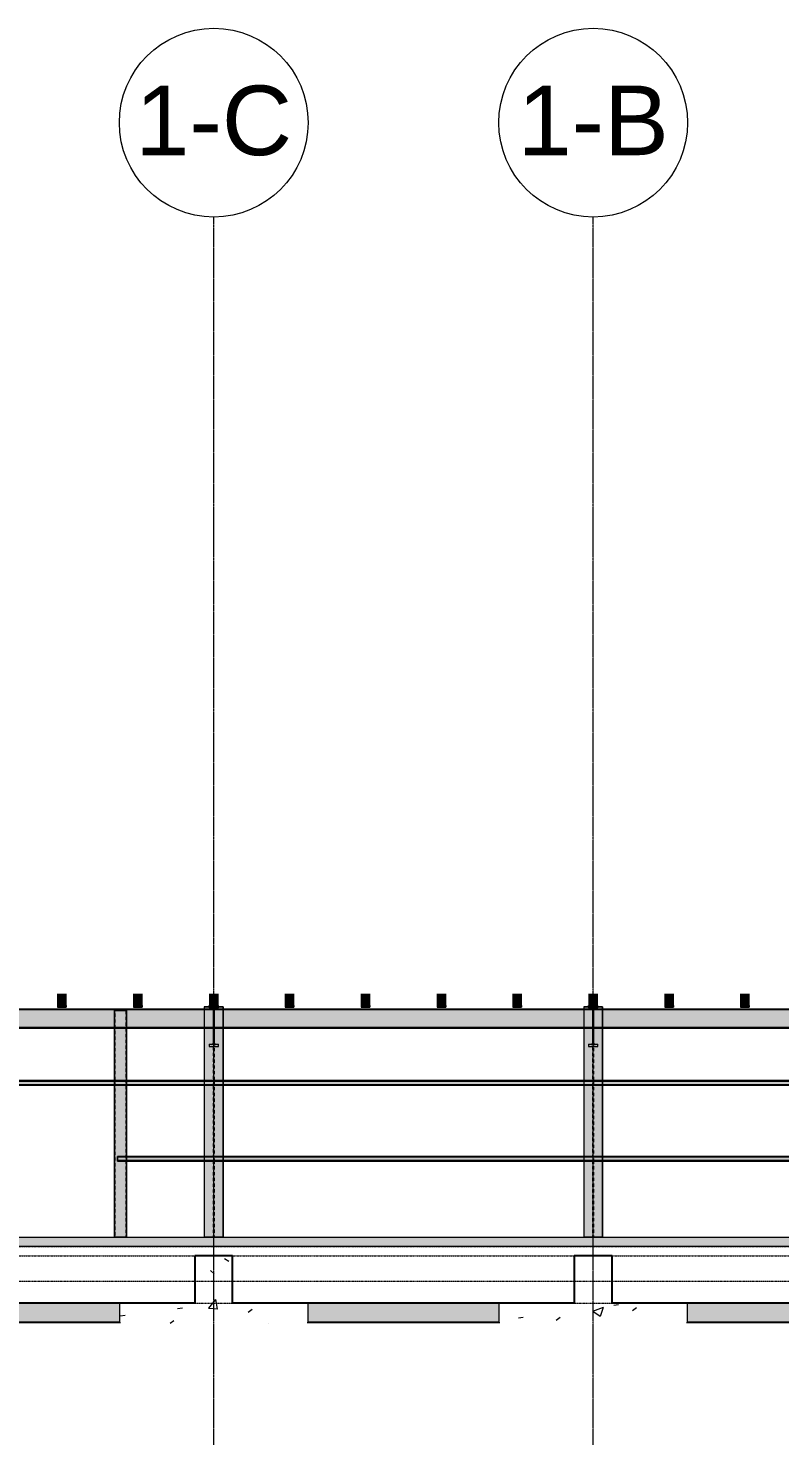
# Model space of a CAD drawing. Header units: inches. Extents: x 21954 to 47768, y -132 to 769.
# Drawn here: x 39773 to 40251, y -132 to 769 of the extents above; entities that cross this region are included whole.
import ezdxf

# ---------------------------------------------------------------- set-up
doc = ezdxf.new("R2010")
doc.units = ezdxf.units.IN
doc.header["$MEASUREMENT"] = 0
for name, pattern in [('Grid Line 1_2_', [0.875, 0.5, -0.125, 0.125, -0.125]), ('Grid Line 1_4_', [0.4375, 0.25, -0.0625, 0.0625, -0.0625]), ('Hidden 1_8_', [0.1875, 0.125, -0.0625])]:
    doc.linetypes.add(name, pattern=pattern)
for name, color, linetype, lineweight in [('A-FLOR-LEVL', 51, 'Continuous', 9), ('C-BLDG-PADS', 91, 'Continuous', 9), ('S-BEAM', 12, 'Continuous', 9), ('S-COLS', 52, 'Continuous', 9), ('S-FNDN', 32, 'Continuous', 9), ('S-GRID', 1, 'Continuous', 9), ('S-GRID-IDEN', 1, 'Continuous', 9)]:
    doc.layers.add(name, color=color, linetype=linetype, lineweight=lineweight)
doc.styles.add('Arial', font='arial.ttf', dxfattribs={"height": 44.258982})
pattern_1 = [(50, (22044.686, 94.936), (68.8574, -6.024), [7.2, -79.2]), (355, (22044.686, 94.936), (-13.32, 72.2107), [5.76, -63.36]), (100.451, (22050.424, 94.434), (55.5375, 66.1862), [6.119, -67.31]), (46.184, (22044.69, 114.14), (102.455, -15.891), [10.8, -118.8]), (96.636, (22053.22, 112.81), (89.727, 93.5155), [9.179, -100.964]), (351.184, (22044.69, 114.14), (89.728, 93.515), [8.64, -95.04]), (21, (22054.286, 109.336), (57.3035, -38.6515), [7.2, -79.2]), (326, (22054.286, 109.336), (23.3584, 69.6146), [5.76, -63.36]), (71.451, (22059.06, 106.115), (80.662, 30.9626), [6.119, -67.31]), (37.5, (22044.686, 94.936), (1.1676, 31.9578), [3.168, -59.424, 3.168, -61.152, -63.6]), (37.5, (22044.686, 94.936), (1.1676, 31.9578), [-126.912, 3.168, -60.432]), (7.5, (22044.686, 94.936), (25.2549, 37.8634), [3.168, -33.504, 3.168, -57.984, -24.24]), (7.5, (22044.686, 94.936), (25.2549, 37.8634), [-97.824, 3.168, -21.072]), (327.5, (22023.278, 94.936), (51.24736, -2.1653), [3.168, -20.832, 3.168, -71.712, -99.36]), (327.5, (22023.278, 94.936), (51.24736, -2.1653), [-98.88, 3.168, -96.192]), (317.5, (22013.68, 94.936), (55.9863, 9.61), [3.168, -28.032, 3.168, -46.56, -70.56]), (317.5, (22013.68, 94.936), (55.9863, 9.61), [-80.928, 3.168, -67.392])]
pattern_2 = [(45, (22044.686, 94.936), (-23.75879, 23.75879), []), (45, (22044.686, 130.936), (-23.75879, 23.75879), [])]

# ---------------------------------------------------------------- blocks, each defined once
blk = doc.blocks.new('Grid - Grid Head - Circle-13776-Structural - Elevation - West')
at = {"layer": 'S-GRID-IDEN', "color": 250}
blk.add_circle((21143.8, 708.66), 60, dxfattribs=at)
blk = doc.blocks.new('Struct_Sports Complex_2015_rvt-4-Structural - Elevation - West')
at = {"layer": 'S-FNDN'}
h = blk.add_hatch(dxfattribs=at)
h.set_pattern_fill('FP_8', color=256, style=0, pattern_type=2)
h.set_pattern_definition(pattern_1)
h.paths.add_polyline_path([(21872.02, -42), (21879.55, -42), (21879.55, -12), (21855.55, -12), (21855.55, -42)], flags=0)
h = blk.add_hatch(dxfattribs=at)
h.set_pattern_fill('FP_8', color=256, style=0, pattern_type=2)
h.set_pattern_definition(pattern_1)
h.paths.add_polyline_path([(22104.43, -42), (22120.8, -42), (22120.8, -12), (22096.8, -12), (22096.8, -42)], flags=0)
h = blk.add_hatch(dxfattribs=at)
h.set_pattern_fill('FP_8', color=256, style=0, pattern_type=2)
h.set_pattern_definition(pattern_1)
h.paths.add_polyline_path([(20933.55, -54), (21083.8, -54), (21083.8, -42), (20933.55, -42)], flags=0)
h.paths.add_polyline_path([(22753.3, -54), (22753.3, -42), (22561.05, -42), (22561.05, -54), (22724.17, -54)], flags=0)
h.paths.add_polyline_path([(21325.05, -54), (21325.05, -42), (21203.8, -42), (21203.8, -54)], flags=0)
h.paths.add_polyline_path([(22414.3, -54), (22525.05, -54), (22525.05, -42), (22368.05, -42), (22368.05, -54)], flags=0)
h.paths.add_polyline_path([(21445.05, -54), (21566.3, -54), (21566.3, -42), (21445.05, -42)], flags=0)
h.paths.add_polyline_path([(22332.05, -54), (22332.05, -42), (22168.8, -42), (22168.8, -54), (22259.36, -54)], flags=0)
h.paths.add_polyline_path([(21686.3, -54), (21807.55, -54), (21807.55, -42), (21686.3, -42)], flags=0)
h.paths.add_polyline_path([(21949.49, -54), (22048.8, -54), (22048.8, -42), (21927.55, -42), (21927.55, -54)], flags=0)
h = blk.add_hatch(dxfattribs=at)
h.set_pattern_fill('FP_8', color=256, style=0, pattern_type=2)
h.set_pattern_definition(pattern_1)
h.paths.add_polyline_path([(21807.55, -54.82), (21927.55, -54.82), (21927.55, -42), (21807.55, -42), (21807.55, -54)], flags=0)
h = blk.add_hatch(dxfattribs=at)
h.set_pattern_fill('FP_8', color=256, style=0, pattern_type=2)
h.set_pattern_definition(pattern_1)
h.paths.add_polyline_path([(22104.43, -54.82), (22168.8, -54.82), (22168.8, -42), (22048.8, -42), (22048.8, -54.82), (22082.33, -54.82)], flags=0)
at = {"layer": 'A-FLOR-LEVL', "linetype": 'Grid Line 1_4_'}
for p, q in [((20313.23, 0), (22776.96, 0)), ((20313.23, -6), (22776.96, -6)), ((20313.23, -12), (22772.52, -12)), ((20313.23, -28), (22772.52, -28)), ((20313.23, -42), (22776.96, -42))]:
    blk.add_line(p, q, dxfattribs=at)
at = {"layer": 'S-FNDN', "color": 7, "lineweight": 25}
for p, q in [((21879.55, -12), (21855.55, -12)), ((21855.55, -12), (21855.55, -42)), ((21879.55, -42), (21879.55, -12)), ((22120.8, -12), (22096.8, -12)), ((22096.8, -12), (22096.8, -42)), ((22120.8, -42), (22120.8, -12)), ((21807.55, -42), (21686.3, -42)), ((21855.55, -42), (21807.55, -42)), ((21927.55, -42), (21879.55, -42)), ((22048.8, -42), (21927.55, -42)), ((22096.8, -42), (22048.8, -42)), ((22168.8, -42), (22120.8, -42)), ((22332.05, -42), (22168.8, -42)), ((21686.3, -54), (21807.55, -54)), ((21807.55, -54), (21807.55, -54.82)), ((21927.55, -54), (22048.8, -54)), ((21927.55, -54.82), (21927.55, -54)), ((22048.8, -54), (22048.8, -54.82)), ((22168.8, -54), (22332.05, -54)), ((22168.8, -54.82), (22168.8, -54))]:
    blk.add_line(p, q, dxfattribs=at)
at = {"layer": 'S-FNDN', "color": 253}
for p, q in [((21807.55, -42), (21686.3, -42)), ((22048.8, -42), (21927.55, -42)), ((22332.05, -42), (22168.8, -42)), ((21686.3, -54), (21807.55, -54)), ((21927.55, -54), (22048.8, -54)), ((22168.8, -54), (22332.05, -54))]:
    blk.add_line(p, q, dxfattribs=at)
at = {"layer": 'S-FNDN', "color": 254}
for p, q in [((21807.55, -42), (21807.55, -54)), ((21927.55, -54), (21927.55, -42)), ((22048.8, -42), (22048.8, -54)), ((22168.8, -54), (22168.8, -42))]:
    blk.add_line(p, q, dxfattribs=at)
at = {"layer": 'S-GRID', "linetype": 'Grid Line 1_4_'}
for p, q in [((21867.55, -132), (21867.55, 648.66)), ((21867.55, -132), (21867.55, 648.66)), ((22108.8, -132), (22108.8, 648.66)), ((22108.8, -132), (22108.8, 648.66))]:
    blk.add_line(p, q, dxfattribs=at)
at = {"layer": 'S-GRID-IDEN', "char_height": 44.259, "width": 106.38, "attachment_point": 2, "line_spacing_factor": 0.938532, "style": 'Arial', "bg_fill": 3, "box_fill_scale": 1.25, "bg_fill_color": 0, "bg_fill_transparency": 0}
for s, insert in [('3-5', (21867.54, 732.25)), ('3-4', (22108.79, 732.25))]:
    blk.add_mtext(s, dxfattribs=dict(at, insert=insert))
at = {"layer": 'S-GRID-IDEN', "char_height": 44.259, "attachment_point": 2, "line_spacing_factor": 0.938532, "style": 'Arial', "bg_fill": 3, "box_fill_scale": 1.25, "bg_fill_color": 0, "bg_fill_transparency": 0}
for s, insert, width in [('1-C', (21867.54, 732.25), 118.26), ('1-B', (22108.79, 732.25), 114.48)]:
    blk.add_mtext(s, dxfattribs=dict(at, insert=insert, width=width))
at = {"color": 10, "lineweight": 5}
for p in [(723.75, 0), (723.75, 0), (965, 0), (965, 0)]:
    blk.add_blockref('Grid - Grid Head - Circle-13776-Structural - Elevation - West', p, dxfattribs=at)
blk = doc.blocks.new('W-Wide Flange-Column - B3_F-V38-Structural - Elevation - West')
at = {"layer": 'S-COLS', "linetype": 'Hidden 1_8_'}
for p, q in [((21626.15, 146.25), (21626.15, 146.5)), ((21626.15, 99.73), (21626.15, 146.25)), ((21626.46, 146.5), (21626.46, 146.25)), ((21626.46, 146.25), (21626.46, 99.73)), ((21626.15, 96.88), (21626.15, 99.65)), ((21626.46, 99.65), (21626.46, 96.88)), ((21626.15, 51.3), (21626.15, 96.7)), ((21626.46, 96.7), (21626.46, 51.3)), ((21626.15, 48.35), (21626.15, 51.12)), ((21626.15, 0), (21626.15, 48.27)), ((21626.46, 51.12), (21626.46, 48.35)), ((21626.46, 48.27), (21626.46, 0))]:
    blk.add_line(p, q, dxfattribs=at)
blk = doc.blocks.new('W-Wide Flange - 8_ WIDE-1169467-Structural - Elevation - West')
at = {"layer": 'S-BEAM', "transparency": 33554596}
h = blk.add_hatch(color=256, dxfattribs=at)
h.paths.add_polyline_path([(21870.55, 147.12), (21870.55, 147.25), (21870.3, 147.25), (21870.3, 147.12)], flags=0)
h.paths.add_polyline_path([(21864.55, 147.12), (21864.8, 147.13), (21864.8, 147.25), (21864.58, 147.25)], flags=0)
for points in [[(21866.74, 121.15), (21870.55, 121.15), (21870.55, 122.51), (21868.59, 122.54), (21868.19, 122.77), (21867.96, 123.16), (21867.93, 123.39), (21867.96, 145.11), (21868.24, 145.55), (21868.59, 145.73), (21868.82, 145.77), (21870.55, 145.77), (21870.55, 147.12), (21870.3, 147.04), (21870.3, 146.25), (21864.8, 146.25), (21864.8, 147.12), (21864.55, 147.12), (21864.55, 145.77), (21866.52, 145.73), (21866.92, 145.5), (21867.15, 145.05), (21867.18, 144.18), (21867.08, 123.01), (21866.86, 122.72), (21866.52, 122.54), (21866.29, 122.51), (21864.55, 122.51), (21864.55, 121.15), (21866.72, 121.15)], [(21867.18, 147.12), (21870.3, 147.12), (21870.3, 147.25), (21864.8, 147.25), (21864.8, 147.12)], [(21866.72, 146.25), (21866.72, 146.5), (21867.41, 146.5), (21867.41, 146.25), (21867.7, 146.25), (21867.79, 146.5), (21868.39, 146.5), (21868.39, 146.25), (21870.3, 146.25), (21870.3, 147.12), (21864.8, 147.12), (21864.8, 146.25), (21865.79, 146.25)], [(21866.29, 122.51), (21866.29, 122.59), (21864.55, 122.51)], [(21870.55, 122.51), (21870.55, 122.59), (21868.82, 122.51)]]:
    blk.add_hatch(color=256, dxfattribs=at).paths.add_polyline_path(points, flags=0)
h = blk.add_hatch(color=256, dxfattribs=at)
h.paths.add_polyline_path([(21868.22, 146.25), (21868.39, 146.25), (21868.39, 146.5), (21867.7, 146.5), (21867.79, 146.25), (21868.04, 146.25)], flags=0)
h.paths.add_polyline_path([(21866.72, 146.25), (21867.41, 146.25), (21867.32, 146.5), (21866.72, 146.5), (21866.72, 146.25)], flags=0)
at = {"layer": 'S-BEAM'}
for p, q in [((21864.55, 147.12), (21864.55, 147.25)), ((21864.8, 147.12), (21864.55, 147.12)), ((21864.55, 147.12), (21864.55, 146.5)), ((21864.55, 146.5), (21864.55, 145.77)), ((21864.55, 145.77), (21864.55, 145.89)), ((21864.55, 145.77), (21866.29, 145.77)), ((21870.3, 147.12), (21864.8, 147.12)), ((21867.18, 144.88), (21867.18, 144.7)), ((21867.18, 144.18), (21867.18, 133.73)), ((21867.93, 144.7), (21867.93, 144.88)), ((21867.93, 133.73), (21867.93, 144.18)), ((21868.82, 145.77), (21870.55, 145.77)), ((21870.55, 147.12), (21870.3, 147.12)), ((21870.55, 147.12), (21870.55, 147.25)), ((21870.55, 146.5), (21870.55, 147.12)), ((21870.55, 145.77), (21870.55, 146.5)), ((21870.55, 145.77), (21870.55, 145.89)), ((21867.18, 133.2), (21867.18, 132.85)), ((21867.18, 132.85), (21867.18, 123.39)), ((21867.93, 132.85), (21867.93, 133.2)), ((21867.93, 123.39), (21867.93, 132.85)), ((21864.55, 122.59), (21864.55, 122.51)), ((21864.55, 122.51), (21864.55, 121.15)), ((21866.29, 122.51), (21864.55, 122.51)), ((21864.55, 121.15), (21864.55, 121.23)), ((21864.55, 121.15), (21866.72, 121.15)), ((21866.74, 121.15), (21866.88, 121.15)), ((21866.92, 121.15), (21867.06, 121.15)), ((21867.41, 121.15), (21867.7, 121.15)), ((21868.07, 121.15), (21868.24, 121.15)), ((21868.27, 121.15), (21870.55, 121.15)), ((21870.55, 122.51), (21868.82, 122.51)), ((21870.55, 122.51), (21870.55, 122.59)), ((21870.55, 121.15), (21870.55, 122.51)), ((21870.55, 121.15), (21870.55, 121.23))]:
    blk.add_line(p, q, dxfattribs=at)
for centre, start_param, end_param in [((21866.29, 144.88), 1.066636, 1.570796), ((21866.29, 144.88), 0.824593, 1.047198), ((21866.29, 144.88), 0.523599, 0.785398), ((21866.29, 144.88), 0.261799, 0.508781), ((21866.29, 144.88), 0, 0.200429), ((21868.82, 144.88), 2.941164, 3.141593), ((21868.82, 144.88), 2.629781, 2.879793), ((21868.82, 144.88), 2.356194, 2.617994), ((21868.82, 144.88), 2.094395, 2.276372), ((21868.82, 144.88), 1.570796, 2.074957), ((21866.29, 123.39), 4.712389, 5.21655), ((21866.29, 123.39), 5.246908, 5.452441), ((21866.29, 123.39), 5.498882, 5.759587), ((21866.29, 123.39), 5.831118, 6.283185), ((21868.82, 123.39), 3.216804, 3.653405), ((21868.82, 123.39), 3.709281, 3.926991), ((21868.82, 123.39), 4.208228, 4.712389)]:
    blk.add_ellipse(centre, major_axis=(0.89, 0), ratio=0.999133, start_param=start_param, end_param=end_param, dxfattribs=at)
blk = doc.blocks.new('W-Wide Flange-Column - B3_F-V37-Structural - Elevation - West')
at = {"layer": 'S-COLS', "linetype": 'Hidden 1_8_'}
for p, q in [((21143.65, 146.25), (21143.65, 146.5)), ((21143.65, 99.73), (21143.65, 146.25)), ((21143.96, 146.5), (21143.96, 146.25)), ((21143.96, 146.25), (21143.96, 99.73)), ((21143.65, 96.88), (21143.65, 99.65)), ((21143.96, 99.65), (21143.96, 96.88)), ((21143.65, 51.3), (21143.65, 96.7)), ((21143.96, 96.7), (21143.96, 51.3)), ((21143.65, 48.35), (21143.65, 51.12)), ((21143.65, 0), (21143.65, 48.27)), ((21143.96, 51.12), (21143.96, 48.35)), ((21143.96, 48.27), (21143.96, 0))]:
    blk.add_line(p, q, dxfattribs=at)
blk = doc.blocks.new('W-Wide Flange - 8_ WIDE-V42-Structural - Elevation - West')
at = {"layer": 'S-BEAM', "transparency": 33554596}
h = blk.add_hatch(color=256, dxfattribs=at)
h.paths.add_polyline_path([(22111.8, 147.12), (22111.8, 147.25), (22111.55, 147.25), (22111.55, 147.12)], flags=0)
h.paths.add_polyline_path([(22105.8, 147.12), (22106.05, 147.13), (22106.05, 147.25), (22105.83, 147.25)], flags=0)
for points in [[(22107.99, 121.15), (22111.8, 121.15), (22111.8, 122.51), (22109.84, 122.54), (22109.44, 122.77), (22109.21, 123.16), (22109.18, 123.39), (22109.27, 145.25), (22109.49, 145.55), (22109.84, 145.73), (22110.07, 145.77), (22111.8, 145.77), (22111.8, 147.12), (22111.55, 147.04), (22111.55, 146.25), (22106.05, 146.25), (22106.05, 147.12), (22105.8, 147.12), (22105.8, 145.77), (22107.77, 145.73), (22108.17, 145.5), (22108.4, 145.05), (22108.43, 144.18), (22108.33, 123.01), (22108.11, 122.72), (22107.77, 122.54), (22107.54, 122.51), (22105.8, 122.51), (22105.8, 121.15), (22107.97, 121.15)], [(22109.27, 147.12), (22111.55, 147.12), (22111.55, 147.25), (22106.05, 147.25), (22106.05, 147.12)], [(22110.69, 146.25), (22111.55, 146.25), (22111.55, 147.12), (22106.05, 147.12), (22106.05, 146.25), (22107.97, 146.25), (22107.97, 146.5), (22108.66, 146.5), (22108.66, 146.25), (22108.95, 146.25), (22109.04, 146.5), (22109.64, 146.5), (22109.64, 146.25), (22110.57, 146.25)], [(22107.54, 122.51), (22107.54, 122.59), (22105.8, 122.51)], [(22111.8, 122.51), (22111.8, 122.59), (22110.07, 122.51)]]:
    blk.add_hatch(color=256, dxfattribs=at).paths.add_polyline_path(points, flags=0)
h = blk.add_hatch(color=256, dxfattribs=at)
h.paths.add_polyline_path([(22109.49, 146.25), (22109.64, 146.25), (22109.64, 146.5), (22108.95, 146.5), (22109.04, 146.25), (22109.47, 146.25)], flags=0)
h.paths.add_polyline_path([(22107.97, 146.25), (22108.66, 146.25), (22108.57, 146.5), (22107.97, 146.5), (22107.97, 146.25)], flags=0)
at = {"layer": 'S-BEAM'}
for p, q in [((22105.8, 147.12), (22105.8, 147.25)), ((22106.05, 147.12), (22105.8, 147.12)), ((22105.8, 147.12), (22105.8, 146.5)), ((22105.8, 146.5), (22105.8, 145.77)), ((22105.8, 145.77), (22105.8, 145.89)), ((22105.8, 145.77), (22107.54, 145.77)), ((22111.55, 147.12), (22106.05, 147.12)), ((22108.43, 144.88), (22108.43, 144.7)), ((22108.43, 144.18), (22108.43, 133.73)), ((22109.18, 144.7), (22109.18, 144.88)), ((22109.18, 133.73), (22109.18, 144.18)), ((22110.07, 145.77), (22111.8, 145.77)), ((22111.8, 147.12), (22111.55, 147.12)), ((22111.8, 147.12), (22111.8, 147.25)), ((22111.8, 146.5), (22111.8, 147.12)), ((22111.8, 145.77), (22111.8, 146.5)), ((22111.8, 145.77), (22111.8, 145.89)), ((22108.43, 133.2), (22108.43, 132.85)), ((22108.43, 132.85), (22108.43, 123.39)), ((22109.18, 132.85), (22109.18, 133.2)), ((22109.18, 123.39), (22109.18, 132.85)), ((22105.8, 122.59), (22105.8, 122.51)), ((22105.8, 122.51), (22105.8, 121.15)), ((22107.54, 122.51), (22105.8, 122.51)), ((22105.8, 121.15), (22105.8, 121.23)), ((22105.8, 121.15), (22107.97, 121.15)), ((22107.99, 121.15), (22108.13, 121.15)), ((22108.17, 121.15), (22108.31, 121.15)), ((22108.66, 121.15), (22108.95, 121.15)), ((22109.32, 121.15), (22109.49, 121.15)), ((22109.52, 121.15), (22111.8, 121.15)), ((22111.8, 122.51), (22110.07, 122.51)), ((22111.8, 122.51), (22111.8, 122.59)), ((22111.8, 121.15), (22111.8, 122.51)), ((22111.8, 121.15), (22111.8, 121.23))]:
    blk.add_line(p, q, dxfattribs=at)
for centre, start_param, end_param in [((22107.54, 144.88), 1.066636, 1.570796), ((22107.54, 144.88), 0.824593, 1.047198), ((22107.54, 144.88), 0.523599, 0.785398), ((22107.54, 144.88), 0.261799, 0.508781), ((22107.54, 144.88), 0, 0.200429), ((22110.07, 144.88), 2.941164, 3.141593), ((22110.07, 144.88), 2.356194, 2.879793), ((22110.07, 144.88), 2.094395, 2.276372), ((22110.07, 144.88), 1.570796, 2.074957), ((22107.54, 123.39), 4.712389, 5.21655), ((22107.54, 123.39), 5.246908, 5.452441), ((22107.54, 123.39), 5.498882, 5.759587), ((22107.54, 123.39), 5.831118, 6.283185), ((22110.07, 123.39), 3.216804, 3.653405), ((22110.07, 123.39), 3.709281, 3.926991), ((22110.07, 123.39), 4.208228, 4.712389)]:
    blk.add_ellipse(centre, major_axis=(0.89, 0), ratio=0.999133, start_param=start_param, end_param=end_param, dxfattribs=at)
blk = doc.blocks.new('Girt_C - 8_D-1148644-Structural - Elevation - West')
at = {"layer": 'S-BEAM', "transparency": 33554596}
for points in [[(22336.83, 48.8), (22536.55, 48.8), (22536.55, 51.12), (21806.32, 51.12), (21806.32, 48.8), (22259.36, 48.8)], [(22336.83, 48.35), (22536.55, 48.35), (22536.55, 48.8), (21806.32, 48.8), (21806.32, 48.35), (22259.36, 48.35)]]:
    blk.add_hatch(color=256, dxfattribs=at).paths.add_polyline_path(points, flags=0)
at = {"layer": 'S-BEAM'}
h = blk.add_hatch(dxfattribs=at)
h.set_pattern_fill('FP_7', color=256, style=0, pattern_type=2)
h.set_pattern_definition(pattern_2)
h.paths.add_polyline_path([(22536.55, 51.2), (22536.55, 51.3), (22414.3, 51.2)], flags=0)
at = {"layer": 'S-BEAM', "lineweight": 15}
for p, q in [((21806.32, 51.3), (21806.32, 51.2)), ((22536.55, 51.3), (21806.32, 51.3)), ((21806.32, 51.2), (22536.55, 51.2)), ((22536.55, 51.2), (22536.55, 51.3))]:
    blk.add_line(p, q, dxfattribs=at)
at = {"layer": 'S-BEAM'}
for p, q in [((21806.32, 51.3), (21806.32, 51.21)), ((21806.32, 51.21), (21806.32, 51.12)), ((21806.32, 51.12), (21806.32, 51.2)), ((21806.32, 48.8), (21806.32, 51.12)), ((21806.32, 51.12), (21806.32, 48.8)), ((21806.32, 51.12), (21811.67, 51.12)), ((21806.32, 48.6), (21806.32, 48.8)), ((21806.32, 48.8), (21811.67, 48.8)), ((21806.32, 48.75), (21806.32, 48.46)), ((21811.67, 48.75), (21806.32, 48.75)), ((21806.32, 48.35), (21806.32, 48.6)), ((21806.32, 48.27), (21806.32, 48.35)), ((21806.32, 48.35), (21811.9, 48.35)), ((21806.32, 48.27), (21811.9, 48.27)), ((21811.9, 51.12), (21812.25, 51.12)), ((21811.9, 48.8), (21812.25, 48.8)), ((21812.25, 48.75), (21811.9, 48.75)), ((21811.9, 48.35), (21812.25, 48.35)), ((21811.9, 48.27), (21812.25, 48.27)), ((21812.25, 51.12), (22536.55, 51.12)), ((21812.25, 48.8), (22536.55, 48.8)), ((22536.55, 48.75), (21812.25, 48.75)), ((21812.25, 48.35), (22536.55, 48.35)), ((21812.25, 48.27), (22536.55, 48.27)), ((22536.55, 51.21), (22536.55, 51.3)), ((22536.55, 51.12), (22536.55, 51.21)), ((22536.55, 51.2), (22536.55, 51.12)), ((22536.55, 48.8), (22536.55, 51.12)), ((22536.55, 51.12), (22536.55, 48.8)), ((22536.55, 48.8), (22536.55, 48.35)), ((22536.55, 48.35), (22536.55, 48.75)), ((22536.55, 48.35), (22536.55, 48.27))]:
    blk.add_line(p, q, dxfattribs=at)
blk = doc.blocks.new('Girt_C - 8_D-1111111-Structural - Elevation - West')
at = {"layer": 'S-BEAM', "transparency": 33554596}
for points in [[(22779.3, 99.2), (22779.3, 99.65), (20895.55, 99.65), (20895.55, 99.2), (22762.9, 99.2)], [(21804.65, 96.88), (22779.3, 96.88), (22779.3, 99.2), (20895.55, 99.2), (20895.55, 96.88), (21804.62, 96.88)]]:
    blk.add_hatch(color=256, dxfattribs=at).paths.add_polyline_path(points, flags=0)
at = {"layer": 'S-BEAM'}
for p, q in [((21731, 99.73), (21804.25, 99.73)), ((21731, 99.65), (21804.25, 99.65)), ((21731, 99.25), (21804.25, 99.25)), ((21731, 99.2), (21804.25, 99.2)), ((21804.36, 99.73), (21804.6, 99.73)), ((21804.36, 99.65), (21804.6, 99.65)), ((21804.36, 99.25), (21804.6, 99.25)), ((21804.36, 99.2), (21804.6, 99.2)), ((21804.6, 99.73), (21811.9, 99.73)), ((21804.6, 99.65), (21811.9, 99.65)), ((21804.83, 99.25), (21811.56, 99.25)), ((21804.83, 99.2), (21811.56, 99.2)), ((21811.61, 99.25), (21811.73, 99.25)), ((21811.61, 99.2), (21811.73, 99.2)), ((21812.01, 99.73), (21812.25, 99.73)), ((21812.01, 99.65), (21812.25, 99.65)), ((21812.01, 99.25), (21812.25, 99.25)), ((21812.01, 99.2), (21812.25, 99.2)), ((21812.25, 99.73), (22779.3, 99.73)), ((21812.25, 99.65), (22779.3, 99.65)), ((21812.25, 99.25), (22779.3, 99.25)), ((21812.25, 99.2), (22779.3, 99.2)), ((21731, 96.88), (21804.25, 96.88)), ((21804.25, 96.88), (21804.6, 96.88)), ((21804.83, 96.88), (21811.56, 96.88)), ((21811.61, 96.88), (21811.73, 96.88)), ((21811.9, 96.88), (21812.25, 96.88)), ((21812.25, 96.88), (22779.3, 96.88))]:
    blk.add_line(p, q, dxfattribs=at)
at = {"layer": 'S-BEAM', "lineweight": 15}
for p, q in [((22779.3, 96.8), (20895.55, 96.8)), ((20895.55, 96.7), (22779.3, 96.7))]:
    blk.add_line(p, q, dxfattribs=at)
blk = doc.blocks.new('W-Wide Flange - W12X19-1098423-Structural - Elevation - West')
at = {"layer": 'S-BEAM', "transparency": 33554596}
for points in [[(22762.9, 144.7), (22778.8, 144.7), (22778.8, 145.05), (20908.05, 145.05), (20908.05, 144.7), (22724.17, 144.7)], [(20908.05, 144.18), (22778.8, 144.18), (22778.8, 144.7), (20908.05, 144.63), (20908.05, 144.31)], [(22778.8, 133.73), (22778.8, 144.18), (20908.05, 144.18), (20908.05, 133.73), (22762.9, 133.73)], [(21620.25, 133.2), (22778.8, 133.27), (22778.8, 133.73), (20908.05, 133.73), (20908.05, 133.2), (21600.89, 133.2)], [(22762.9, 132.85), (22778.8, 132.85), (22778.8, 133.2), (20908.05, 133.2), (20908.05, 132.85), (22724.17, 132.85)]]:
    blk.add_hatch(color=256, dxfattribs=at).paths.add_polyline_path(points, flags=0)
at = {"layer": 'S-BEAM'}
for p, q in [((21632.3, 145.05), (21861.55, 145.05)), ((21632.3, 145.05), (21861.55, 145.05)), ((21632.3, 144.7), (21861.55, 144.7)), ((21632.3, 144.7), (21861.55, 144.7)), ((21861.55, 145.05), (21873.55, 145.05)), ((21861.55, 145.05), (21873.55, 145.05)), ((21861.55, 144.7), (21873.55, 144.7)), ((21861.55, 144.7), (21873.55, 144.7)), ((21873.55, 145.05), (22102.8, 145.05)), ((21873.55, 145.05), (22102.8, 145.05)), ((21873.55, 144.7), (22102.8, 144.7)), ((21873.55, 144.7), (22102.8, 144.7)), ((22102.8, 145.05), (22114.8, 145.05)), ((22102.8, 145.05), (22114.8, 145.05)), ((22102.8, 144.7), (22114.8, 144.7)), ((22102.8, 144.7), (22114.8, 144.7)), ((22114.8, 145.05), (22344.05, 145.05)), ((22114.8, 145.05), (22344.05, 145.05)), ((22114.8, 144.7), (22344.05, 144.7)), ((22114.8, 144.7), (22344.05, 144.7)), ((21804.25, 133.2), (21731, 133.2)), ((21731, 133.2), (21804.25, 133.2)), ((21731, 132.85), (21804.25, 132.85)), ((21731, 132.85), (21804.25, 132.85)), ((21804.6, 133.2), (21804.28, 133.2)), ((21804.28, 133.2), (21804.6, 133.2)), ((21804.28, 132.85), (21804.6, 132.85)), ((21804.28, 132.85), (21804.6, 132.85)), ((21804.78, 133.2), (21804.66, 133.2)), ((21804.66, 133.2), (21804.78, 133.2)), ((21804.66, 132.85), (21804.78, 132.85)), ((21804.66, 132.85), (21804.78, 132.85)), ((21811.56, 133.2), (21804.79, 133.2)), ((21804.79, 133.2), (21811.56, 133.2)), ((21804.79, 132.85), (21811.56, 132.85)), ((21804.79, 132.85), (21811.56, 132.85)), ((21811.73, 133.2), (21811.57, 133.2)), ((21811.57, 133.2), (21811.73, 133.2)), ((21811.57, 132.85), (21811.73, 132.85)), ((21811.57, 132.85), (21811.73, 132.85)), ((21811.86, 133.2), (21811.74, 133.2)), ((21811.74, 133.2), (21811.86, 133.2)), ((21811.74, 132.85), (21811.86, 132.85)), ((21811.74, 132.85), (21811.86, 132.85)), ((21812.25, 133.2), (21811.93, 133.2)), ((21811.93, 133.2), (21812.25, 133.2)), ((21811.93, 132.85), (21812.25, 132.85)), ((21811.93, 132.85), (21812.25, 132.85)), ((21861.55, 133.2), (21812.25, 133.2)), ((21812.25, 133.2), (21861.55, 133.2)), ((21812.25, 132.85), (21861.55, 132.85)), ((21812.25, 132.85), (21861.55, 132.85)), ((21873.55, 133.2), (21861.55, 133.2)), ((21861.55, 133.2), (21873.55, 133.2)), ((21861.55, 132.85), (21873.55, 132.85)), ((21861.55, 132.85), (21873.55, 132.85)), ((22102.8, 133.2), (21873.55, 133.2)), ((21873.55, 133.2), (22102.8, 133.2)), ((21873.55, 132.85), (22102.8, 132.85)), ((21873.55, 132.85), (22102.8, 132.85)), ((22114.8, 133.2), (22102.8, 133.2)), ((22102.8, 133.2), (22114.8, 133.2)), ((22102.8, 132.85), (22114.8, 132.85)), ((22102.8, 132.85), (22114.8, 132.85)), ((22344.05, 133.2), (22114.8, 133.2)), ((22114.8, 133.2), (22344.05, 133.2)), ((22114.8, 132.85), (22344.05, 132.85)), ((22114.8, 132.85), (22344.05, 132.85))]:
    blk.add_line(p, q, dxfattribs=at)
blk = doc.blocks.new('HSS-Hollow Structural Section-Column - HSS8X8X3_8-1159169-Structural - Elevation - West')
at = {"layer": 'S-COLS', "linetype": 'Hidden 1_8_'}
for p, q in [((21804.6, 144), (21804.6, 0)), ((21811.9, 0), (21811.9, 144))]:
    blk.add_line(p, q, dxfattribs=at)
blk = doc.blocks.new('Dimension Lumber - 5_5 x 7_5 Glulam-1165140-Structural - Elevation - West')
at = {"layer": 'S-BEAM', "transparency": 33554596}
for points in [[(22492.05, 153.76), (22497.55, 153.76), (22497.55, 154.76), (22492.05, 154.76)], [(22492.05, 146.25), (22497.55, 146.25), (22497.55, 153.76), (22492.05, 153.76)]]:
    blk.add_hatch(color=256, dxfattribs=at).paths.add_polyline_path(points, flags=0)
at = {"layer": 'S-BEAM'}
for p, q in [((22492.05, 154.76), (22492.05, 153.76)), ((22497.55, 153.76), (22497.55, 154.76)), ((22492.05, 147.25), (22492.05, 146.25)), ((22497.55, 147.25), (22497.55, 146.25))]:
    blk.add_line(p, q, dxfattribs=at)
at = {"layer": 'S-BEAM', "lineweight": 15}
for p, q in [((22497.55, 153.76), (22492.05, 153.76)), ((22492.05, 153.76), (22492.05, 146.25)), ((22497.55, 146.25), (22497.55, 153.76)), ((22492.05, 146.25), (22497.55, 146.25))]:
    blk.add_line(p, q, dxfattribs=at)
blk = doc.blocks.new('Dimension Lumber - 5_5 x 7_5 Glulam-V49-Structural - Elevation - West')
at = {"layer": 'S-BEAM', "transparency": 33554596}
for points in [[(22111.55, 153.76), (22111.55, 154.76), (22106.05, 154.76), (22106.05, 153.76)], [(22111.55, 146.25), (22111.55, 153.76), (22106.05, 153.76), (22106.05, 146.25), (22109.27, 146.25)]]:
    blk.add_hatch(color=256, dxfattribs=at).paths.add_polyline_path(points, flags=0)
at = {"layer": 'S-BEAM'}
for p, q in [((22106.05, 154.76), (22106.05, 153.76)), ((22111.55, 153.76), (22111.55, 154.76)), ((22106.05, 147.25), (22106.05, 146.5)), ((22106.05, 146.46), (22106.05, 146.25)), ((22111.55, 147.25), (22111.55, 147.12)), ((22111.55, 147.09), (22111.55, 146.5)), ((22111.55, 146.46), (22111.55, 146.25))]:
    blk.add_line(p, q, dxfattribs=at)
at = {"layer": 'S-BEAM', "lineweight": 15}
for p, q in [((22111.55, 153.76), (22106.05, 153.76)), ((22106.05, 153.76), (22106.05, 146.25)), ((22111.55, 146.25), (22111.55, 153.76)), ((22106.05, 146.25), (22111.55, 146.25))]:
    blk.add_line(p, q, dxfattribs=at)
blk = doc.blocks.new('Dimension Lumber - 5_5 x 7_5 Glulam-V50-Structural - Elevation - West')
at = {"layer": 'S-BEAM', "transparency": 33554596}
for points in [[(21870.3, 153.76), (21870.3, 154.76), (21864.8, 154.76), (21864.8, 153.76)], [(21864.8, 146.25), (21870.3, 146.25), (21870.3, 153.76), (21864.8, 153.76), (21864.8, 151.48)]]:
    blk.add_hatch(color=256, dxfattribs=at).paths.add_polyline_path(points, flags=0)
at = {"layer": 'S-BEAM'}
for p, q in [((21864.8, 154.76), (21864.8, 153.76)), ((21870.3, 153.76), (21870.3, 154.76)), ((21864.8, 147.25), (21864.8, 147.12)), ((21864.8, 147.09), (21864.8, 146.5)), ((21864.8, 146.46), (21864.8, 146.25)), ((21870.3, 147.25), (21870.3, 146.5)), ((21870.3, 146.46), (21870.3, 146.25))]:
    blk.add_line(p, q, dxfattribs=at)
at = {"layer": 'S-BEAM', "lineweight": 15}
for p, q in [((21870.3, 153.76), (21864.8, 153.76)), ((21864.8, 153.76), (21864.8, 146.25)), ((21870.3, 146.25), (21870.3, 153.76)), ((21864.8, 146.25), (21870.3, 146.25))]:
    blk.add_line(p, q, dxfattribs=at)
blk = doc.blocks.new('Grid - Grid Head - Circle-14747-Structural - Elevation - West')
at = {"layer": 'S-GRID-IDEN'}
blk.add_circle((21143.8, 708.66), 60, dxfattribs=at)

msp = doc.modelspace()

# ---------------------------------------------------------------- hatches: boundary and pattern name
at = {"layer": 'C-BLDG-PADS', "lineweight": 5, "transparency": 33554596}
msp.add_hatch(color=256, dxfattribs=at).paths.add_polyline_path([(40747.66, -6), (40814.3, -6), (40814.3, 0), (38923.05, 0), (38923.05, -6), (40592.73, -6)], flags=0)
at = {"layer": 'S-COLS', "lineweight": 5, "transparency": 33554596}
for points in [[(39885.05, 0), (39897.05, 0), (39897.05, 146.5), (39893.8, 146.5), (39893.8, 146.25), (39888.3, 146.25), (39888.3, 146.5), (39885.05, 146.5), (39885.05, 20.2)], [(39890.22, 0), (39890.22, 146.25), (39888.3, 146.25), (39888.3, 146.5), (39885.05, 146.5), (39885.05, 0)], [(39888.3, 146.25), (39893.8, 146.25), (39893.8, 146.5), (39888.3, 146.5)], [(39890.22, 146.25), (39890.22, 146.5), (39888.3, 146.5), (39888.3, 146.25)], [(39890.87, 146.25), (39890.91, 146.25), (39890.81, 146.5), (39890.22, 146.5), (39890.22, 146.25), (39890.81, 146.25)], [(39890.22, 0), (39890.91, 0), (39890.81, 146.25), (39890.22, 146.25), (39890.22, 20.2)], [(39891.2, 146.25), (39891.89, 146.25), (39891.89, 146.5), (39891.2, 146.5)], [(39891.71, 0), (39891.89, 0), (39891.89, 146.25), (39891.2, 146.25), (39891.29, 0), (39891.54, 0)], [(39893.8, 146.25), (39893.8, 146.5), (39891.89, 146.5), (39891.89, 146.25)], [(39897.05, 0), (39897.05, 146.5), (39893.8, 146.5), (39893.8, 146.25), (39891.89, 146.25), (39891.89, 0), (39895.52, 0)], [(40126.3, 0), (40138.3, 0), (40138.3, 146.5), (40135.05, 146.5), (40135.05, 146.25), (40129.55, 146.25), (40129.55, 146.5), (40126.3, 146.5), (40126.3, 48.27)], [(40131.47, 0), (40131.47, 146.25), (40129.55, 146.25), (40129.55, 146.5), (40126.3, 146.5), (40126.3, 0), (40127.92, 0)], [(40129.55, 146.25), (40135.05, 146.25), (40135.05, 146.5), (40129.55, 146.5)], [(40131.47, 146.25), (40131.47, 146.5), (40129.55, 146.5), (40129.55, 146.25)], [(40132.12, 146.25), (40132.16, 146.25), (40132.06, 146.5), (40131.47, 146.5), (40131.47, 146.25), (40132.06, 146.25)], [(40131.47, 0), (40132.16, 0), (40132.06, 146.25), (40131.47, 146.25), (40131.47, 20.2)], [(40132.77, 146.25), (40133.14, 146.25), (40133.14, 146.5), (40132.45, 146.5), (40132.54, 146.25), (40132.66, 146.25)], [(40132.96, 0), (40133.14, 0), (40133.14, 146.25), (40132.45, 146.25), (40132.54, 0), (40132.79, 0)], [(40135.05, 146.25), (40135.05, 146.5), (40133.14, 146.5), (40133.14, 146.25)], [(40138.3, 0), (40138.3, 146.5), (40135.05, 146.5), (40135.05, 146.25), (40133.14, 146.25), (40133.14, 0)], [(39828.27, 0), (39828.45, 0), (39828.45, 144), (39828.1, 144), (39828.15, 0)], [(39835.05, 0), (39835.05, 144), (39828.45, 144), (39828.45, 0)], [(39835.23, 0), (39835.4, 0), (39835.36, 144), (39835.05, 144), (39835.05, 0)]]:
    msp.add_hatch(color=256, dxfattribs=at).paths.add_polyline_path(points, flags=0)
at = {"layer": 'S-COLS'}
h = msp.add_hatch(dxfattribs=at)
h.set_pattern_fill('FP_7', color=256, style=0, pattern_type=2)
h.set_pattern_definition(pattern_2)
h.paths.add_polyline_path([(39827.75, 0), (39828.1, 0), (39828.1, 144), (39827.75, 144), (39827.75, 20.2)], flags=0)
h.paths.add_polyline_path([(39835.75, 0), (39835.75, 144), (39835.4, 144), (39835.4, 0)], flags=0)

# ---------------------------------------------------------------- linework, layer by layer
at = {"layer": 'C-BLDG-PADS'}
for p, q in [((38923.05, 0), (40814.3, 0)), ((40814.3, -6), (38923.05, -6))]:
    msp.add_line(p, q, dxfattribs=at)
at = {"layer": 'S-COLS'}
for p, q in [((39885.05, 146.5), (39885.05, 99.73)), ((39885.05, 146.5), (39885.05, 99.73)), ((39885.05, 146.5), (39885.05, 145.05)), ((39885.05, 146.5), (39885.05, 145.05)), ((39885.05, 146.5), (39888.3, 146.5)), ((39888.3, 146.5), (39885.05, 146.5)), ((39885.05, 146.5), (39888.3, 146.5)), ((39888.3, 146.5), (39885.05, 146.5)), ((39885.05, 145.05), (39885.05, 144.7)), ((39885.05, 145.05), (39885.05, 144.7)), ((39885.05, 144.18), (39885.05, 133.73)), ((39885.05, 144.18), (39885.05, 133.73)), ((39888.3, 146.5), (39890.22, 146.5)), ((39890.22, 146.5), (39888.3, 146.5)), ((39888.3, 146.5), (39890.22, 146.5)), ((39893.8, 146.5), (39888.3, 146.5)), ((39890.22, 146.5), (39890.68, 146.5)), ((39890.91, 146.5), (39890.22, 146.5)), ((39890.22, 146.5), (39890.91, 146.5)), ((39890.69, 146.5), (39890.81, 146.5)), ((39890.91, 146.5), (39891.2, 146.5)), ((39891.2, 146.5), (39891.89, 146.5)), ((39891.89, 146.5), (39891.2, 146.5)), ((39891.29, 146.5), (39891.89, 146.5)), ((39891.89, 146.5), (39893.8, 146.5)), ((39891.89, 146.5), (39893.8, 146.5)), ((39893.8, 146.5), (39891.89, 146.5)), ((39893.8, 146.5), (39897.05, 146.5)), ((39897.05, 146.5), (39893.8, 146.5)), ((39893.8, 146.5), (39897.05, 146.5)), ((39897.05, 146.5), (39893.8, 146.5)), ((39897.05, 146.5), (39897.05, 99.73)), ((39897.05, 146.5), (39897.05, 99.73)), ((39897.05, 145.05), (39897.05, 146.5)), ((39897.05, 145.05), (39897.05, 146.5)), ((39897.05, 144.7), (39897.05, 145.05)), ((39897.05, 144.7), (39897.05, 145.05)), ((39897.05, 133.73), (39897.05, 144.18)), ((39897.05, 133.73), (39897.05, 144.18)), ((40126.3, 146.5), (40126.3, 99.73)), ((40126.3, 146.5), (40126.3, 99.73)), ((40126.3, 146.5), (40126.3, 145.05)), ((40126.3, 146.5), (40126.3, 145.05)), ((40126.3, 146.5), (40129.55, 146.5)), ((40129.55, 146.5), (40126.3, 146.5)), ((40126.3, 146.5), (40129.55, 146.5)), ((40129.55, 146.5), (40126.3, 146.5)), ((40126.3, 145.05), (40126.3, 144.7)), ((40126.3, 145.05), (40126.3, 144.7)), ((40126.3, 144.18), (40126.3, 133.73)), ((40126.3, 144.18), (40126.3, 133.73)), ((40129.55, 146.5), (40131.47, 146.5)), ((40131.47, 146.5), (40129.55, 146.5)), ((40129.55, 146.5), (40131.47, 146.5)), ((40135.05, 146.5), (40129.55, 146.5)), ((40131.47, 146.5), (40132.06, 146.5)), ((40132.16, 146.5), (40131.47, 146.5)), ((40131.47, 146.5), (40132.16, 146.5)), ((40132.16, 146.5), (40132.45, 146.5)), ((40132.45, 146.5), (40133.14, 146.5)), ((40133.14, 146.5), (40132.45, 146.5)), ((40132.54, 146.5), (40132.66, 146.5)), ((40132.79, 146.5), (40133.14, 146.5)), ((40133.14, 146.5), (40135.05, 146.5)), ((40133.14, 146.5), (40135.05, 146.5)), ((40135.05, 146.5), (40133.14, 146.5)), ((40135.05, 146.5), (40138.3, 146.5)), ((40138.3, 146.5), (40135.05, 146.5)), ((40135.05, 146.5), (40138.3, 146.5)), ((40138.3, 146.5), (40135.05, 146.5)), ((40138.3, 146.5), (40138.3, 99.73)), ((40138.3, 146.5), (40138.3, 99.73)), ((40138.3, 145.05), (40138.3, 146.5)), ((40138.3, 145.05), (40138.3, 146.5)), ((40138.3, 144.7), (40138.3, 145.05)), ((40138.3, 144.7), (40138.3, 145.05)), ((40138.3, 133.73), (40138.3, 144.18)), ((40138.3, 133.73), (40138.3, 144.18)), ((39827.75, 144), (39827.84, 144)), ((39827.84, 144), (39828.1, 144)), ((39828.45, 144), (39828.1, 144)), ((39828.14, 144), (39828.45, 144)), ((39828.45, 144), (39835.05, 144)), ((39835.05, 144), (39828.45, 144)), ((39835.05, 144), (39835.36, 144)), ((39835.4, 144), (39835.05, 144)), ((39835.4, 144), (39835.66, 144)), ((39835.66, 144), (39835.75, 144)), ((39885.05, 133.2), (39885.05, 132.85)), ((39885.05, 133.2), (39885.05, 132.85)), ((39885.05, 132.85), (39885.05, 99.73)), ((39885.05, 132.85), (39885.05, 99.73)), ((39897.05, 132.85), (39897.05, 133.2)), ((39897.05, 132.85), (39897.05, 133.2)), ((39897.05, 99.73), (39897.05, 132.85)), ((39897.05, 99.73), (39897.05, 132.85)), ((40126.3, 133.2), (40126.3, 132.85)), ((40126.3, 133.2), (40126.3, 132.85)), ((40126.3, 132.85), (40126.3, 99.73)), ((40126.3, 132.85), (40126.3, 99.73)), ((40138.3, 132.85), (40138.3, 133.2)), ((40138.3, 132.85), (40138.3, 133.2)), ((40138.3, 99.73), (40138.3, 132.85)), ((40138.3, 99.73), (40138.3, 132.85)), ((39885.05, 99.65), (39885.05, 96.88)), ((39885.05, 99.65), (39885.05, 96.88)), ((39885.05, 99.65), (39885.05, 96.88)), ((39885.05, 99.65), (39885.05, 96.88)), ((39897.05, 99.65), (39897.05, 96.88)), ((39897.05, 99.65), (39897.05, 96.88)), ((39897.05, 96.88), (39897.05, 99.65)), ((39897.05, 96.88), (39897.05, 99.65)), ((40126.3, 99.65), (40126.3, 96.88)), ((40126.3, 99.65), (40126.3, 96.88)), ((40126.3, 99.65), (40126.3, 96.88)), ((40126.3, 99.65), (40126.3, 96.88)), ((40138.3, 99.65), (40138.3, 96.88)), ((40138.3, 99.65), (40138.3, 96.88)), ((40138.3, 96.88), (40138.3, 99.65)), ((40138.3, 96.88), (40138.3, 99.65)), ((39885.05, 96.7), (39885.05, 51.3)), ((39885.05, 96.7), (39885.05, 51.3)), ((39885.05, 96.7), (39885.05, 51.3)), ((39885.05, 96.7), (39885.05, 51.3)), ((39897.05, 96.7), (39897.05, 51.3)), ((39897.05, 96.7), (39897.05, 51.3)), ((39897.05, 51.3), (39897.05, 96.7)), ((39897.05, 51.3), (39897.05, 96.7)), ((40126.3, 96.7), (40126.3, 51.3)), ((40126.3, 96.7), (40126.3, 51.3)), ((40126.3, 96.7), (40126.3, 51.3)), ((40126.3, 96.7), (40126.3, 51.3)), ((40138.3, 96.7), (40138.3, 51.3)), ((40138.3, 96.7), (40138.3, 51.3)), ((40138.3, 51.3), (40138.3, 96.7)), ((40138.3, 51.3), (40138.3, 96.7)), ((39885.05, 51.12), (39885.05, 48.35)), ((39885.05, 51.12), (39885.05, 48.35)), ((39885.05, 51.12), (39885.05, 48.35)), ((39885.05, 51.12), (39885.05, 48.35)), ((39885.05, 48.27), (39885.05, 0)), ((39885.05, 48.27), (39885.05, 0)), ((39885.05, 48.27), (39885.05, 0)), ((39885.05, 48.27), (39885.05, 0)), ((39897.05, 51.12), (39897.05, 48.35)), ((39897.05, 51.12), (39897.05, 48.35)), ((39897.05, 48.35), (39897.05, 51.12)), ((39897.05, 48.35), (39897.05, 51.12)), ((39897.05, 48.27), (39897.05, 0)), ((39897.05, 48.27), (39897.05, 0)), ((39897.05, 0), (39897.05, 48.27)), ((39897.05, 0), (39897.05, 48.27)), ((40126.3, 51.12), (40126.3, 48.35)), ((40126.3, 51.12), (40126.3, 48.35)), ((40126.3, 51.12), (40126.3, 48.35)), ((40126.3, 51.12), (40126.3, 48.35)), ((40126.3, 48.27), (40126.3, 0)), ((40126.3, 48.27), (40126.3, 0)), ((40126.3, 48.27), (40126.3, 0)), ((40126.3, 48.27), (40126.3, 0)), ((40138.3, 51.12), (40138.3, 48.35)), ((40138.3, 51.12), (40138.3, 48.35)), ((40138.3, 48.35), (40138.3, 51.12)), ((40138.3, 48.35), (40138.3, 51.12)), ((40138.3, 48.27), (40138.3, 0)), ((40138.3, 48.27), (40138.3, 0)), ((40138.3, 0), (40138.3, 48.27)), ((40138.3, 0), (40138.3, 48.27)), ((39827.75, 0), (39827.84, 0)), ((39827.84, 0), (39828.1, 0)), ((39828.45, 0), (39828.1, 0)), ((39828.14, 0), (39828.45, 0)), ((39828.45, 0), (39835.05, 0)), ((39835.05, 0), (39828.45, 0)), ((39835.05, 0), (39835.36, 0)), ((39835.4, 0), (39835.05, 0)), ((39835.4, 0), (39835.66, 0)), ((39835.66, 0), (39835.75, 0)), ((39885.05, 0), (39897.05, 0)), ((39890.22, 0), (39885.05, 0)), ((39890.22, 0), (39885.05, 0)), ((39885.05, 0), (39890.81, 0)), ((39890.91, 0), (39890.22, 0)), ((39890.91, 0), (39890.22, 0)), ((39890.91, 0), (39891.2, 0)), ((39891.89, 0), (39891.2, 0)), ((39891.89, 0), (39891.2, 0)), ((39891.29, 0), (39897.05, 0)), ((39891.89, 0), (39897.05, 0)), ((39897.05, 0), (39891.89, 0)), ((40126.3, 0), (40138.3, 0)), ((40131.47, 0), (40126.3, 0)), ((40131.47, 0), (40126.3, 0)), ((40126.3, 0), (40132.06, 0)), ((40132.16, 0), (40131.47, 0)), ((40132.16, 0), (40131.47, 0)), ((40132.16, 0), (40132.45, 0)), ((40133.14, 0), (40132.45, 0)), ((40133.14, 0), (40132.45, 0)), ((40132.54, 0), (40138.3, 0)), ((40133.14, 0), (40138.3, 0)), ((40138.3, 0), (40133.14, 0))]:
    msp.add_line(p, q, dxfattribs=at)
at = {"layer": 'S-COLS', "lineweight": 15}
for p, q in [((39828.1, 144), (39827.75, 144)), ((39827.75, 144), (39827.75, 0)), ((39828.1, 0), (39828.1, 144)), ((39835.75, 144), (39835.4, 144)), ((39835.4, 144), (39835.4, 0)), ((39835.75, 0), (39835.75, 144)), ((39827.75, 0), (39828.1, 0)), ((39835.4, 0), (39835.75, 0))]:
    msp.add_line(p, q, dxfattribs=at)
at = {"layer": 'S-GRID', "linetype": 'Grid Line 1_2_'}
for p, q in [((39891.05, -132), (39891.05, 648.66)), ((39891.05, -132), (39891.05, 648.66)), ((40132.3, -132), (40132.3, 648.66)), ((40132.3, -132), (40132.3, 648.66))]:
    msp.add_line(p, q, dxfattribs=at)

# ---------------------------------------------------------------- block references
at = {"layer": 'S-BEAM'}
for name, p in [('Dimension Lumber - 5_5 x 7_5 Glulam-1165140-Structural - Elevation - West', (17299.75, 0)), ('Dimension Lumber - 5_5 x 7_5 Glulam-1165140-Structural - Elevation - West', (17348, 0)), ('Dimension Lumber - 5_5 x 7_5 Glulam-V50-Structural - Elevation - West', (18023.5, 0)), ('Dimension Lumber - 5_5 x 7_5 Glulam-1165140-Structural - Elevation - West', (17444.5, 0)), ('Dimension Lumber - 5_5 x 7_5 Glulam-1165140-Structural - Elevation - West', (17492.75, 0)), ('Dimension Lumber - 5_5 x 7_5 Glulam-1165140-Structural - Elevation - West', (17541, 0)), ('Dimension Lumber - 5_5 x 7_5 Glulam-1165140-Structural - Elevation - West', (17589.25, 0)), ('Dimension Lumber - 5_5 x 7_5 Glulam-V49-Structural - Elevation - West', (18023.5, 0)), ('Dimension Lumber - 5_5 x 7_5 Glulam-1165140-Structural - Elevation - West', (17685.75, 0)), ('Dimension Lumber - 5_5 x 7_5 Glulam-1165140-Structural - Elevation - West', (17734, 0)), ('W-Wide Flange - W12X19-1098423-Structural - Elevation - West', (18023.5, 0)), ('W-Wide Flange - 8_ WIDE-1169467-Structural - Elevation - West', (18023.5, 0)), ('W-Wide Flange - 8_ WIDE-V42-Structural - Elevation - West', (18023.5, 0)), ('Girt_C - 8_D-1111111-Structural - Elevation - West', (18023.5, 0)), ('Girt_C - 8_D-1148644-Structural - Elevation - West', (18023.5, 0))]:
    msp.add_blockref(name, p, dxfattribs=at)
at = {"layer": 'S-COLS', "linetype": 'Hidden 1_8_'}
for name, p in [('W-Wide Flange-Column - B3_F-V38-Structural - Elevation - West', (18264.75, 0)), ('W-Wide Flange-Column - B3_F-V37-Structural - Elevation - West', (18988.5, 0)), ('HSS-Hollow Structural Section-Column - HSS8X8X3_8-1159169-Structural - Elevation - West', (18023.5, 0))]:
    msp.add_blockref(name, p, dxfattribs=at)
at = {"layer": 'S-GRID-IDEN'}
for p in [(18747.25, 0), (18988.5, 0)]:
    msp.add_blockref('Grid - Grid Head - Circle-14747-Structural - Elevation - West', p, dxfattribs=at)

# ---------------------------------------------------------------- next in the draw order: texts
at = {"layer": 'S-GRID-IDEN', "char_height": 44.259, "width": 106.38, "attachment_point": 2, "line_spacing_factor": 0.938532, "style": 'Arial', "bg_fill": 3, "box_fill_scale": 1.25, "bg_fill_color": 0, "bg_fill_transparency": 0}
for s, insert in [('3-5', (39891.04, 732.25)), ('3-4', (40132.29, 732.25))]:
    msp.add_mtext(s, dxfattribs=dict(at, insert=insert))

# ---------------------------------------------------------------- next in the draw order: block references
at = {"layer": 'S-GRID-IDEN'}
for p in [(18747.25, 0), (18988.5, 0)]:
    msp.add_blockref('Grid - Grid Head - Circle-14747-Structural - Elevation - West', p, dxfattribs=at)

# ---------------------------------------------------------------- next in the draw order: texts
at = {"layer": 'S-GRID-IDEN', "char_height": 44.259, "attachment_point": 2, "line_spacing_factor": 0.938532, "style": 'Arial', "bg_fill": 3, "box_fill_scale": 1.25, "bg_fill_color": 0, "bg_fill_transparency": 0}
for s, insert, width in [('1-C', (39891.04, 732.25), 118.26), ('1-B', (40132.29, 732.25), 114.48)]:
    msp.add_mtext(s, dxfattribs=dict(at, insert=insert, width=width))

# ---------------------------------------------------------------- next in the draw order: block references
at = {"color": 10, "lineweight": 5}
msp.add_blockref('Struct_Sports Complex_2015_rvt-4-Structural - Elevation - West', (18023.5, 0), dxfattribs=at)

doc.saveas('drawing.dxf')
